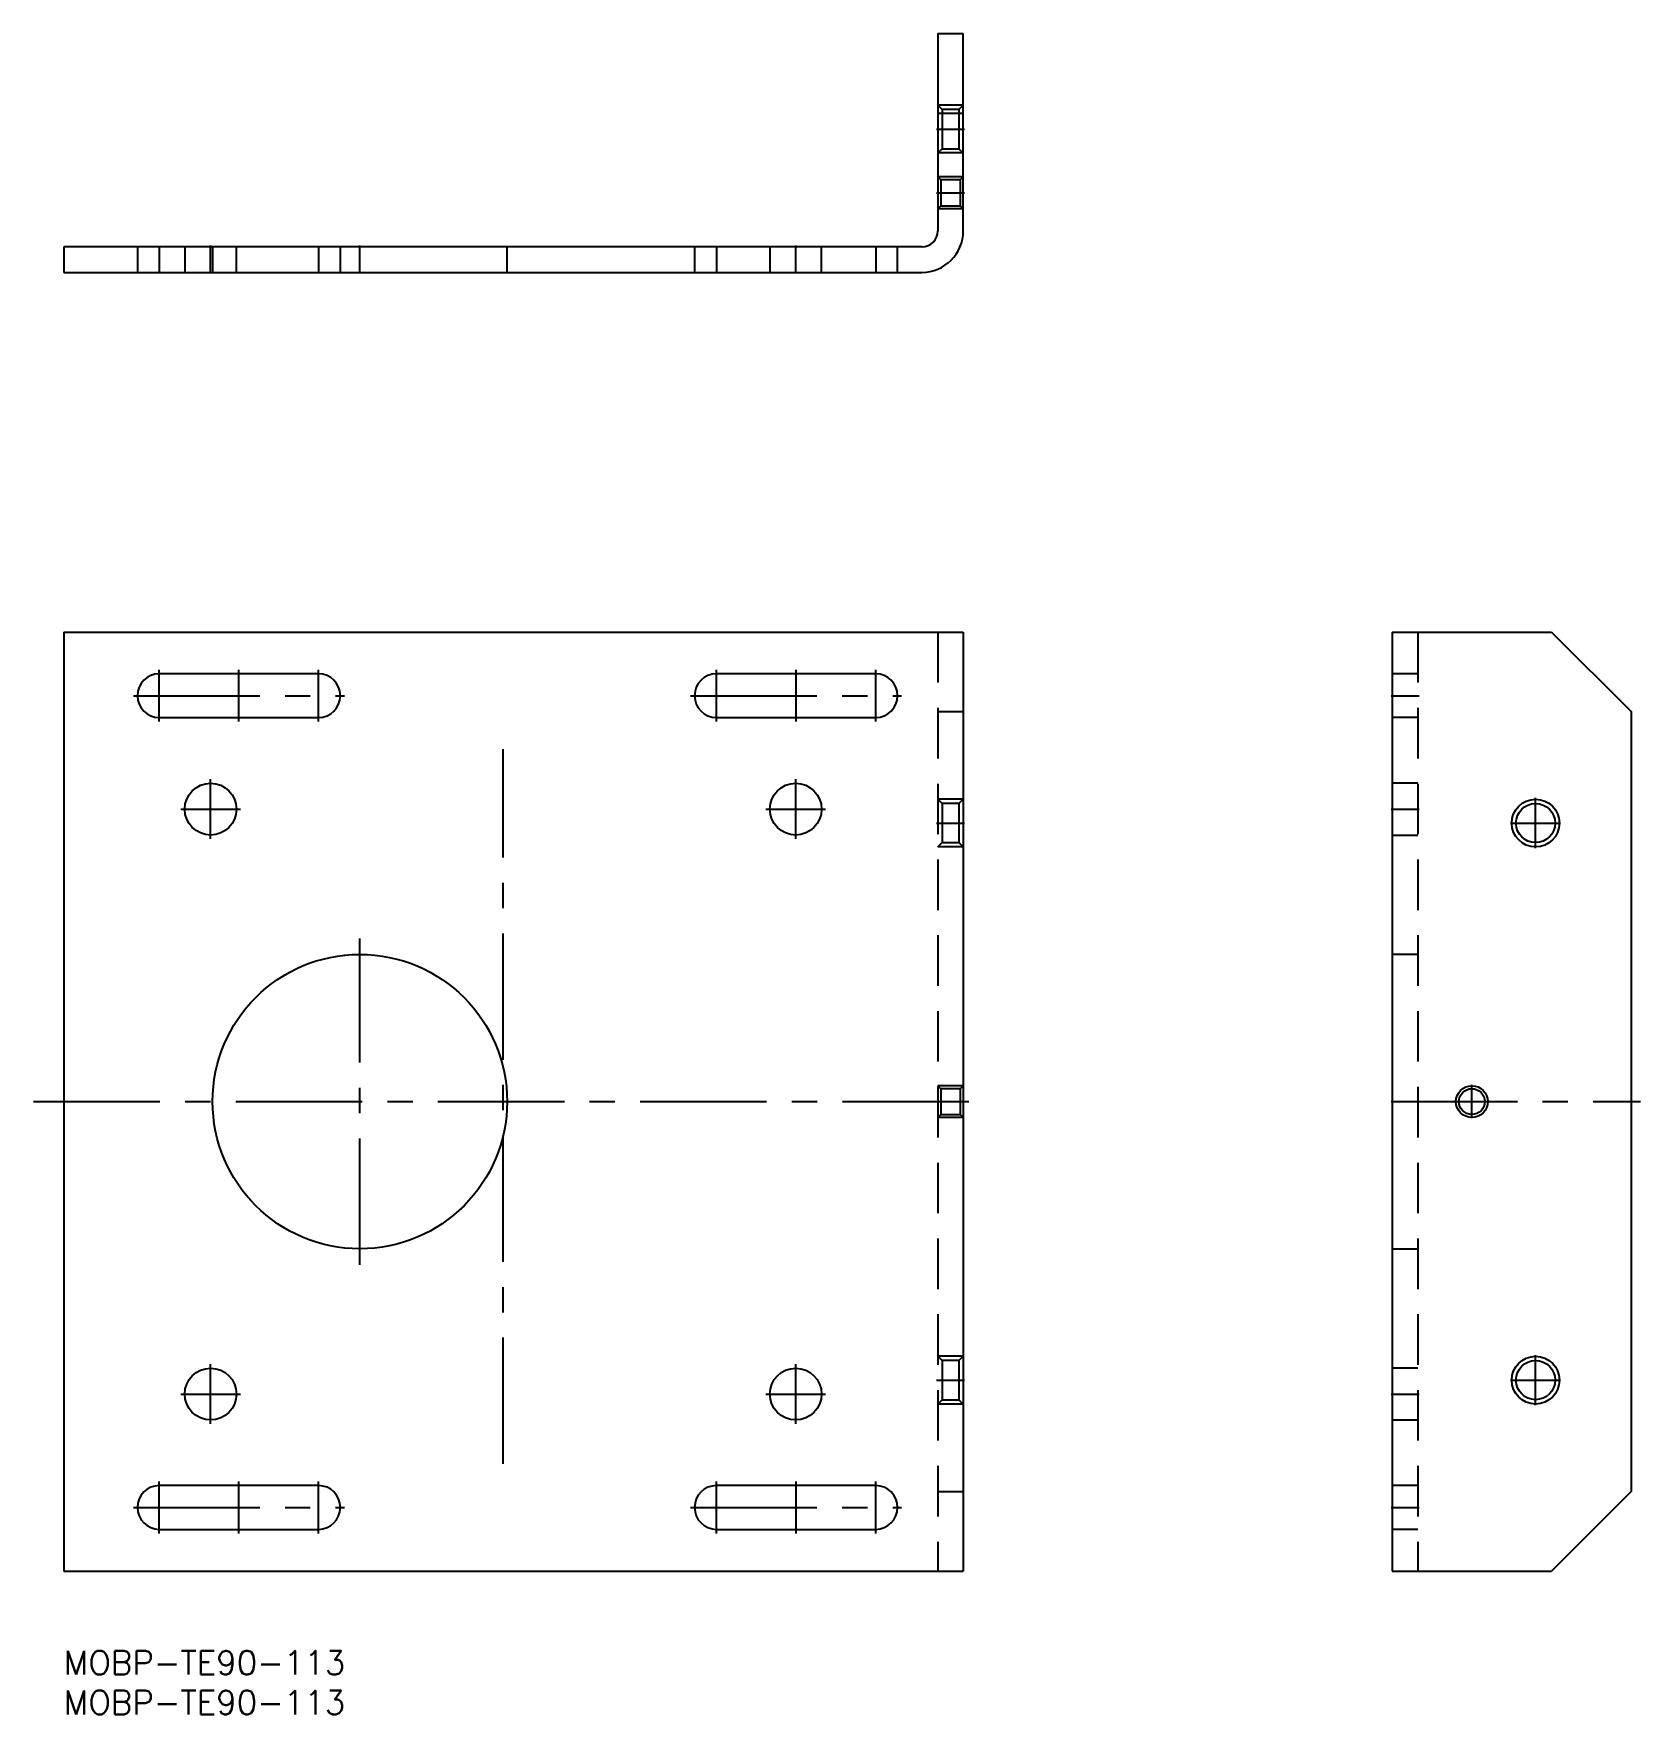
# Model space of a CAD drawing. Extents: x -4 to 198, y -8 to 203.
import ezdxf

# ---------------------------------------------------------------- set-up
doc = ezdxf.new("R2010")
doc.units = 0
doc.header["$LTSCALE"] = 0.5
doc.linetypes.add('CENTER', pattern=[50.8, 31.75, -6.35, 6.35, -6.35])
doc.linetypes.add('DASHED', pattern=[19.05, 12.7, -6.35])
for name, color, linetype in [('MSM_CENTER', 1, 'CENTER'), ('MSM_CONTINUOUS', 7, 'CONTINUOUS'), ('MSM_DASHED', 4, 'DASHED'), ('MSM_NARROW', 5, 'CONTINUOUS'), ('MSM_PART_NUMBER', 7, 'CONTINUOUS')]:
    doc.layers.add(name, color=color, linetype=linetype)
doc.styles.get("Standard").update_dxf_attribs({"font": 'txt.shx', "height": 3, "bigfont": 'bigfont.shx'})

msp = doc.modelspace()

# ---------------------------------------------------------------- linework, layer by layer
at = {"layer": 'MSM_CENTER'}
for p, q in [((109.64, 191.2), (113.16, 191.2)), ((109.64, 183.2), (113.16, 183.2)), ((18.45, 173.04), (18.45, 176.56)), ((37.2, 173.04), (37.2, 176.56)), ((91.95, 173.04), (91.95, 176.56)), ((12, 116.75), (12, 123.25)), ((22, 116.75), (22, 123.25)), ((32, 116.75), (32, 123.25)), ((82, 116.75), (82, 123.25)), ((92, 116.75), (92, 123.25)), ((102, 116.75), (102, 123.25)), ((8.75, 120), (35.25, 120)), ((78.75, 120), (105.25, 120)), ((166.74, 120), (170.26, 120)), ((55.2, 23.4631), (55.2, 113.2754)), ((18.45, 102), (18.45, 109.5)), ((91.95, 102), (91.95, 109.5)), ((14.7, 105.75), (22.2, 105.75)), ((88.2, 105.75), (95.7, 105.75)), ((166.74, 105.75), (170.26, 105.75)), ((184.9, 100.85), (184.9, 107.15)), ((109.64, 104), (113.16, 104)), ((181.75, 104), (188.05, 104)), ((37.2, 48.5), (37.2, 89.5)), ((176.9, 66.9), (176.9, 71.1)), ((-3.7866, 69), (113.9935, 69)), ((166.74, 69), (198.0679, 69)), ((18.45, 28.5), (18.45, 36)), ((91.95, 28.5), (91.95, 36)), ((184.9, 30.85), (184.9, 37.15)), ((109.64, 34), (113.16, 34)), ((181.75, 34), (188.05, 34)), ((14.7, 32.25), (22.2, 32.25)), ((88.2, 32.25), (95.7, 32.25)), ((166.74, 32.25), (170.26, 32.25)), ((12, 14.75), (12, 21.25)), ((22, 14.75), (22, 21.25)), ((32, 14.75), (32, 21.25)), ((82, 14.75), (82, 21.25)), ((92, 14.75), (92, 21.25)), ((102, 14.75), (102, 21.25)), ((8.75, 18), (35.25, 18)), ((78.75, 18), (105.25, 18)), ((166.74, 18), (170.26, 18))]:
    msp.add_line(p, q, dxfattribs=at)
at = {"layer": 'MSM_CONTINUOUS'}
for p, q in [((109.8, 203.2), (109.8, 178.4)), ((109.8, 203.2), (113, 203.2)), ((113, 178.4), (113, 203.2)), ((109.8, 193.2), (113, 193.2)), ((107.8, 176.4), (0, 176.4)), ((0, 176.4), (0, 173.2)), ((0, 173.2), (107.8, 173.2)), ((0, 128), (113, 128)), ((0, 128), (0, 10)), ((113, 128), (113, 10)), ((166.9, 128), (186.9, 128)), ((166.9, 128), (166.9, 10)), ((186.9, 128), (196.9, 118)), ((32, 122.75), (12, 122.75)), ((102, 122.75), (82, 122.75)), ((12, 117.25), (32, 117.25)), ((82, 117.25), (102, 117.25)), ((196.9, 118), (196.9, 20)), ((32, 20.75), (12, 20.75)), ((102, 20.75), (82, 20.75)), ((196.9, 20), (186.9, 10)), ((12, 15.25), (32, 15.25)), ((82, 15.25), (102, 15.25)), ((0, 10), (113, 10)), ((166.9, 10), (186.9, 10))]:
    msp.add_line(p, q, dxfattribs=at)
for centre, radius in [((18.45, 105.75), 3.25), ((91.95, 105.75), 3.25), ((184.9, 104), 2.4585), ((37.2, 69), 18.5), ((176.9, 69), 1.621), ((184.9, 34), 2.4585), ((18.45, 32.25), 3.25), ((91.95, 32.25), 3.25)]:
    msp.add_circle(centre, radius, dxfattribs=at)
for centre, radius, start, end in [((107.8, 178.4), 5.2, 270, 0), ((107.8, 178.4), 2, 270, 0), ((12, 120), 2.75, 90, 270), ((32, 120), 2.75, 270, 90), ((82, 120), 2.75, 90, 270), ((102, 120), 2.75, 270, 90), ((12, 18), 2.75, 90, 270), ((32, 18), 2.75, 270, 90), ((82, 18), 2.75, 90, 270), ((102, 18), 2.75, 270, 90)]:
    msp.add_arc(centre, radius, start, end, dxfattribs=at)
at = {"layer": 'MSM_DASHED'}
for p, q in [((110.3415, 193.6585), (109.8, 194.2)), ((113, 194.2), (109.8, 194.2)), ((112.4585, 193.6585), (110.3415, 193.6585)), ((110.3415, 193.6585), (110.3415, 188.7415)), ((113, 194.2), (112.4585, 193.6585)), ((112.4585, 193.6585), (112.4585, 188.7415)), ((109.8, 188.2), (110.3415, 188.7415)), ((113, 188.2), (109.8, 188.2)), ((110.3415, 188.7415), (112.4585, 188.7415)), ((112.4585, 188.7415), (113, 188.2)), ((110.179, 184.821), (109.8, 185.2)), ((113, 185.2), (109.8, 185.2)), ((112.621, 184.821), (110.179, 184.821)), ((110.179, 184.821), (110.179, 181.579)), ((113, 185.2), (112.621, 184.821)), ((112.621, 184.821), (112.621, 181.579)), ((109.8, 181.2), (110.179, 181.579)), ((113, 181.2), (109.8, 181.2)), ((110.179, 181.579), (112.621, 181.579)), ((112.621, 181.579), (113, 181.2)), ((9.25, 176.4), (9.25, 173.2)), ((12, 176.4), (12, 173.2)), ((15.2, 176.4), (15.2, 173.2)), ((18.7, 176.4), (18.7, 173.2)), ((21.7, 173.2), (21.7, 176.4)), ((32, 176.4), (32, 173.2)), ((34.75, 173.2), (34.75, 176.4)), ((55.7, 173.2), (55.7, 176.4)), ((79.25, 176.4), (79.25, 173.2)), ((82, 176.4), (82, 173.2)), ((88.7, 176.4), (88.7, 173.2)), ((95.2, 173.2), (95.2, 176.4)), ((102, 176.4), (102, 173.2)), ((104.75, 173.2), (104.75, 176.4)), ((109.8, 128), (109.8, 10)), ((170.1, 128), (170.1, 10)), ((170.1, 122.75), (166.9, 122.75)), ((109.8, 118), (113, 118)), ((170.1, 117.25), (166.9, 117.25)), ((170.1, 109), (166.9, 109)), ((110.3415, 106.4585), (109.8, 107)), ((113, 107), (109.8, 107)), ((112.4585, 106.4585), (110.3415, 106.4585)), ((110.3415, 106.4585), (110.3415, 101.5415)), ((113, 107), (112.4585, 106.4585)), ((112.4585, 106.4585), (112.4585, 101.5415)), ((109.8, 101), (110.3415, 101.5415)), ((110.3415, 101.5415), (112.4585, 101.5415)), ((112.4585, 101.5415), (113, 101)), ((166.9, 102.5), (170.1, 102.5)), ((113, 101), (109.8, 101)), ((170.1, 87.5), (166.9, 87.5)), ((110.179, 70.621), (109.8, 71)), ((113, 71), (109.8, 71)), ((112.621, 70.621), (110.179, 70.621)), ((110.179, 70.621), (110.179, 67.379)), ((113, 71), (112.621, 70.621)), ((112.621, 70.621), (112.621, 67.379)), ((109.8, 67), (110.179, 67.379)), ((113, 67), (109.8, 67)), ((110.179, 67.379), (112.621, 67.379)), ((112.621, 67.379), (113, 67)), ((166.9, 50.5), (170.1, 50.5)), ((110.3415, 36.4585), (109.8, 37)), ((113, 37), (109.8, 37)), ((112.4585, 36.4585), (110.3415, 36.4585)), ((110.3415, 36.4585), (110.3415, 31.5415)), ((113, 37), (112.4585, 36.4585)), ((112.4585, 36.4585), (112.4585, 31.5415)), ((170.1, 35.5), (166.9, 35.5)), ((109.8, 31), (110.3415, 31.5415)), ((113, 31), (109.8, 31)), ((110.3415, 31.5415), (112.4585, 31.5415)), ((112.4585, 31.5415), (113, 31)), ((166.9, 29), (170.1, 29)), ((109.8, 20), (113, 20)), ((170.1, 20.75), (166.9, 20.75)), ((170.1, 15.25), (166.9, 15.25))]:
    msp.add_line(p, q, dxfattribs=at)
at = {"layer": 'MSM_NARROW'}
for centre, radius in [((184.9, 104), 3), ((176.9, 69), 2), ((184.9, 34), 3)]:
    msp.add_circle(centre, radius, dxfattribs=at)

# ---------------------------------------------------------------- texts
at = {"layer": 'MSM_PART_NUMBER'}
for p in [(0, -3), (0, -8)]:
    msp.add_text('MOBP-TE90-113', height=3, dxfattribs=at).set_placement(p)

doc.saveas('drawing.dxf')
